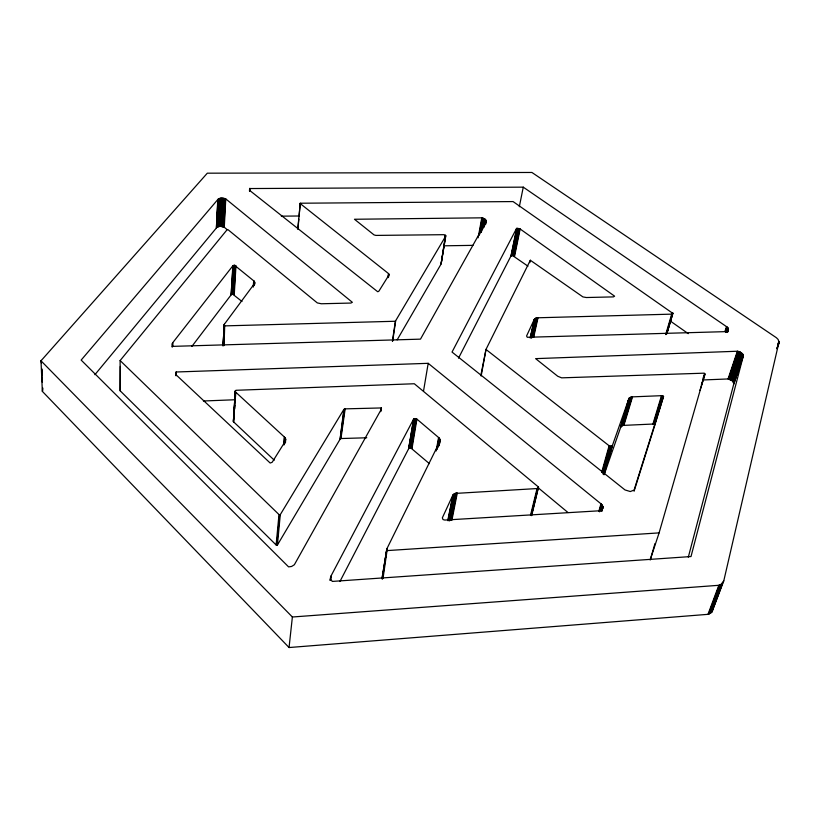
<?xml version="1.0" encoding="UTF-8"?>
<svg xmlns="http://www.w3.org/2000/svg" width="820" height="820" viewBox="0 0 820 820"><rect width="100%" height="100%" fill="white"/><g stroke="black" fill="none" stroke-linecap="round" stroke-linejoin="round"><path stroke-width="1.23" d="M300.079 203.473L388.557 273.603L388.547 275.674L378.86 291.202L377.743 291.766L249.516 190.301L249.659 188.549L523.262 187.155L726.51 326.637L728.15 328.359L728.426 329.845L726.315 331.618L527.26 337.286L526.583 335.985L534.209 319.523L537.059 317.801L671.703 314.142L672.882 313.404L513.074 201.576L300.263 203.227L297.762 229.108M650.147 559.999L659.095 532.887L704.913 373.817L704.185 373.172L561.628 377.846L557.743 376.257L535.614 358.637L737.354 351.237L739.773 351.923L742.664 354.066L743.238 356.228L691.004 556.544L332.233 581.431L330.603 578.858L330.952 576.111L413.526 419.276L414.735 418.559L416.919 419.133L438.587 437.501L440.125 440.914L386.896 548.744L382.089 578.069M172.036 346.901L172.692 342.78L232.818 265.844L234.571 265.29L253.687 280.799L254.753 283.228L224.311 324.3L223.009 345.579M172.374 346.829L172.487 343.088M172.589 346.522L172.692 342.78M175.664 375.519L176.177 371.993L428.194 363.321L600.968 503.808L602.925 506.924L602.034 510.911M175.91 374.832L175.982 372.321M176.064 375.755L176.177 371.993M688.318 557.149L733.859 383.678L732.424 380.88L728.047 378.953L702.566 379.978M94.884 374.709L216.398 227.96L217.772 199.578L219.975 198.358L225.766 198.901L352.354 302.313L350.857 303.062L321.327 303.759L317.299 302.908L228.052 229.713L227.027 229.815L120.12 360.554L120.15 390.791L276.125 544.962L277.406 545.023L340.105 439.171L343.816 409.487L345.148 408.862L381.218 407.95L381.402 409.108L294.359 564.744L291.602 566.466L288.589 566.876L81.159 360.082L217.772 199.578M216.398 227.96L217.987 199.352M216.603 227.734L218.233 199.137M216.849 227.529L218.52 198.952M217.136 227.324L218.848 198.768M217.454 227.15L219.196 198.614M217.802 226.986L219.575 198.471M218.171 226.843L219.975 198.358M218.571 226.72L220.395 198.255M218.991 226.617L220.836 198.184M219.422 226.546L221.297 198.132M219.873 226.494L221.759 198.112M220.334 226.463L222.23 198.102M227.222 229.702L224.28 227.253L221.256 226.474L222.702 198.122M221.728 226.525L223.173 198.173M222.189 226.586L223.645 198.235M222.64 226.679L224.096 198.327M223.071 226.791L224.547 198.44M223.491 226.925L224.967 198.573M223.901 227.078L225.377 198.727M224.28 227.253L225.766 198.901M223.019 345.937L224.311 324.3M223.276 345.046L224.157 324.638M223.604 345.343L224.362 325.335M224.065 345.579L224.7 325.632M779 342.053L723.783 580.847L721.026 584.424L718.843 585.295L292.381 617.009L41 360.81L207.306 173.184L531.913 172.466L776.407 337.737C780.24 340.187 779.02 345.046 776.847 348.377M191.88 346.409L231.137 294.851L232.818 265.844M231.137 294.851L233.105 265.588M231.424 294.595L233.526 265.403M231.834 294.401L234.028 265.29M241.992 301.483L232.859 294.288L234.571 265.29M233.392 294.37L235.104 265.372M233.864 294.544L235.586 265.547M234.243 294.79L235.975 265.793M274.259 460.184L233.423 421.695L235.278 390.925L235.924 390.289L414.315 383.75L538.545 487.09L537.059 488.556L455.12 493.435L452.671 495.526L442.339 517.84L443.025 519.572L444.84 520.064L598.549 510.85L600.988 510.235L602.731 508.472M233.423 421.695L235.278 390.925M233.31 421.306L234.1 413.065M234.335 409.313L234.889 400.57M235.125 396.818L235.524 390.576M233.7 422.054L235.32 391.704M234.725 409.026L234.971 405.285M235.524 396.542L235.76 392.79M249.495 191.111L249.659 188.549M249.68 190.886L249.844 188.323M253.247 287.113L253.687 280.799M253.626 286.129L253.974 281.075M253.964 285.155L254.231 281.362M254.179 285.452L254.436 281.66M254.425 284.499L254.6 281.967M254.538 284.817L254.712 282.285M297.957 228.862L298.839 219.094M299.054 216.654L300.263 203.227M283.73 444.573L284.438 437.06L235.606 392.062M284.068 444.922L284.438 437.06M284.601 442.779L284.776 437.408M284.837 443.159L285.063 437.767M285.145 442.298L285.309 438.146M285.278 442.697L285.493 438.536M285.462 442.646L285.637 438.936M276.125 544.962L278.995 514.56L120.12 360.554M276.76 545.064L279.64 514.663L280.286 514.632L343.816 409.487M277.406 545.023L280.286 514.632M397.157 339.869L441.129 263.968L445.772 235.576L443.774 234.684L375.919 235.412L374.043 234.909L354.476 219.258L481.791 217.833L484.917 219.165L486.075 220.683L485.942 221.933L420.486 339.142L173.01 346.358L172.2 343.734M714.066 604.893L712.088 611.679L707.998 614.334L289.05 647.534L292.381 617.009M340.105 439.171L344.226 409.252M340.505 438.925L344.666 409.036M340.935 438.71L345.148 408.862M330.173 580.447L330.614 576.993M330.265 580.345L330.757 576.552M330.46 579.914L330.952 576.111M388.034 277.314L388.557 273.603M388.178 277.611L388.7 273.901M388.444 276.678L388.793 274.208M388.495 277.293L388.834 274.515M380.675 411.64L381.218 407.95M381.095 410.789L381.454 408.329M392.401 341.315L395.353 321.255L445.844 235.873M392.708 340.997L395.66 320.938M382.007 578.848L386.896 548.744M382.417 579.022L386.773 549.216M383.042 578.172L387.112 550.169M339.921 581.513L408.647 448.745L413.526 419.276M408.647 448.745L413.792 418.948M408.913 448.417L414.213 418.702M409.323 448.161L414.735 418.559M444.809 237.451L445.209 235.043M441.129 263.968L444.542 241.336M444.952 238.917L445.352 236.498M409.846 448.017L410.42 447.997L415.32 418.538M441.139 263.384L445.567 236.785M429.383 463.638L410.994 448.089L415.904 418.63M411.537 448.294L416.457 418.835M411.988 448.591L416.919 419.133M423.52 391.099L428.194 363.321M436.137 451.01L438.587 437.501M436.947 448.888L438.956 437.839M437.265 449.247L439.284 438.198M437.993 447.166L439.551 438.567M438.659 445.096L439.786 438.946M438.833 445.485L439.961 439.335M438.956 445.875L440.084 439.735M439.571 443.743L440.166 440.524M478.132 237.8L481.791 217.833M479.034 235.412L482.232 217.935M479.7 234.284L482.672 218.058M480.571 231.927L483.103 218.192M480.981 232.091L483.513 218.356M481.371 232.265L483.902 218.54M482.191 229.969L484.271 218.735M482.765 228.934L484.61 218.94M483.533 226.658L484.917 219.165M483.82 226.894L485.204 219.401M484.066 227.14L485.45 219.647M484.743 224.895L485.665 219.903M485.143 223.901L485.84 220.16M485.286 224.167L485.973 220.416M485.44 224.69L486.075 220.683M485.583 224.198L486.147 221.205M447.822 520.28L452.876 495.147M448.038 520.772L453.142 494.798M448.345 520.444L453.45 494.46M448.704 520.136L453.808 494.152M449.093 519.859L454.208 493.886M449.288 520.854L454.649 493.64M449.76 520.638L455.12 493.435M450.262 520.474L455.633 493.261M450.785 520.331L456.166 493.127M451.338 520.239L456.73 493.035M451.912 520.188L457.304 492.984M480.807 375.58L486.014 349.371L530.325 260.248L582.918 296.912L586.361 297.527L613.401 296.891L614.611 296.174L520.136 228.995L518.373 228.513L516.579 228.39L452.035 352.067L625.024 489.95L630.313 491.539L634.106 490.053L663.544 396.408L661.494 395.681L632.517 396.859L629.032 398.335L612.386 445.588L604.237 474.462L620.607 427.466L628.848 398.633M481.155 375.96L486.014 349.371M519.327 206.732L523.262 187.155M458.503 358.176L511.044 255.819L516.579 228.39M511.044 255.819L517.02 228.38M511.475 255.809L517.471 228.401M511.916 255.83L517.922 228.442M512.367 255.871L518.373 228.513M527.957 266.172L513.258 256.024L518.834 228.606M513.699 256.137L519.275 228.718M514.13 256.27L519.716 228.852M514.55 256.424L520.136 228.995M529.812 262.666L530.325 260.248M530.13 337.963L534.363 319.246M530.489 337.42L534.568 318.99M530.735 337.174L534.814 318.744M531.022 336.948L535.101 318.519M531.073 337.973L535.429 318.324M531.432 337.799L535.788 318.15M531.821 337.655L536.188 318.006M532.241 337.532L536.618 317.893M532.692 337.44L537.059 317.801M533.164 337.379L537.53 317.74M533.646 337.358L538.022 317.709M530.468 515.472L537.059 488.556M531.032 515.37L537.623 488.453M531.739 513.556L538.043 487.879M531.483 515.144L538.094 488.238M531.668 515.647L538.545 487.09M175.839 372.669L176.023 374.76L270.2 463.054L272.209 462.234L285.268 441.293L285.708 439.335M601.695 472.228L609.116 445.752L486.373 349.75M602.177 472.525L609.608 446.049L609.116 445.752M602.731 472.73L610.172 446.254L612.386 445.588M602.966 474.032L610.756 446.346M603.53 474.001L611.32 446.326M604.002 473.847L611.802 446.182M604.022 474.8L612.171 445.926M620.607 427.466L629.032 398.335M620.935 426.851L629.268 398.059M621.17 426.564L629.545 397.813M621.447 426.308L629.873 397.587M621.765 426.082L630.231 397.382M622.124 425.877L630.631 397.218M622.513 425.713L631.062 397.075M598.887 511.106L600.968 503.808M622.944 425.57L631.523 396.972M599.276 511.454L601.367 504.156M623.395 425.457L632.005 396.9M599.635 511.823L601.726 504.515M623.876 425.385L632.517 396.859M600.301 510.983L602.044 504.905M600.916 510.163L602.31 505.294M601.142 510.563L602.536 505.694M601.326 510.973L602.72 506.104M601.798 510.163L602.843 506.514M601.88 510.573L602.925 506.924M601.911 510.973L602.956 507.324M650.342 559.537L654.975 543.588M665.697 334.58L671.703 314.142M666.147 334.519L672.615 312.758M666.516 334.365L672.533 313.927M667.162 332.315L672.82 313.076M667.111 332.93L672.882 313.404M624.379 425.344L652.935 424.042L661.494 395.681M652.935 424.042L653.478 424.073L662.047 395.711M634.065 491.262L654.954 424.77L654.032 424.217L662.611 395.855M654.534 424.463L663.124 396.101M654.954 424.77L663.544 396.408M703.037 378.348L704.605 373.479M701.377 384.795L702.555 381.136M703.345 378.696L704.513 375.037M699.942 390.371L705.056 374.186M724.941 331.423L726.51 326.637M725.3 331.69L726.868 326.893M725.628 331.967L727.197 327.17M725.925 332.254L727.494 327.457M726.582 331.352L727.75 327.754M726.797 331.649L727.976 328.051M726.981 331.957L728.15 328.359M727.125 332.254L728.293 328.666M727.606 331.362L728.396 328.963M727.668 331.659L728.447 329.261M727.647 332.233L728.457 329.558M728.047 378.953L737.354 351.237M728.529 379.045L737.846 351.319M729.011 379.147L738.338 351.431M729.492 379.291L738.83 351.575M729.964 379.455L739.302 351.729M730.425 379.639L739.773 351.923M730.866 379.844L740.224 352.128M731.296 380.08L740.655 352.364M731.696 380.326L741.065 352.61M732.075 380.593L741.454 352.877M732.424 380.88L741.803 353.154M732.742 381.177L742.131 353.451M733.018 381.474L742.418 353.758M733.264 381.792L742.664 354.066M733.469 382.11L742.879 354.383M733.633 382.428L743.043 354.701M733.756 382.745L743.176 355.019M733.828 383.063L743.258 355.327M733.859 383.678L743.289 355.634M733.808 383.965L743.238 356.228M777.647 344.933L778.928 341.345M777.698 345.292L778.979 341.704M776.796 348.715L778.918 342.739M707.998 614.334L718.843 585.295M708.582 614.159L719.427 585.131M709.136 613.954L719.991 584.926M709.659 613.719L720.524 584.691M710.151 613.442L721.026 584.424M710.612 613.145L721.487 584.127M711.043 612.817L721.918 583.799M711.432 612.468L722.307 583.451M711.78 612.089L722.666 583.071M712.088 611.679L723.783 580.847M120.15 390.791L120.335 366.427M659.095 532.887L387.532 550.568M289.05 647.534L42.353 391.365L42.814 388.034M203.391 400.99L235.36 399.74M341.407 438.526L366.765 437.777M225.162 325.868L395.353 321.255M232.326 294.298L232.859 294.288M443.774 245.815L472.955 245.354M281.281 216.162L299.187 215.998M278.995 514.56L279.64 514.663M410.42 447.997L410.994 448.089M653.478 424.073L654.032 424.217M609.608 446.049L610.172 446.254M670.493 321.173L688.267 333.648M538.494 488.033L568.034 512.561M41.974 368.938L42.261 375.304M41.277 360.421L41.389 362.963M41.666 369.328L42.23 382.058M42.507 388.413L42.619 390.966M41 360.81L42.353 391.365"/></g></svg>
